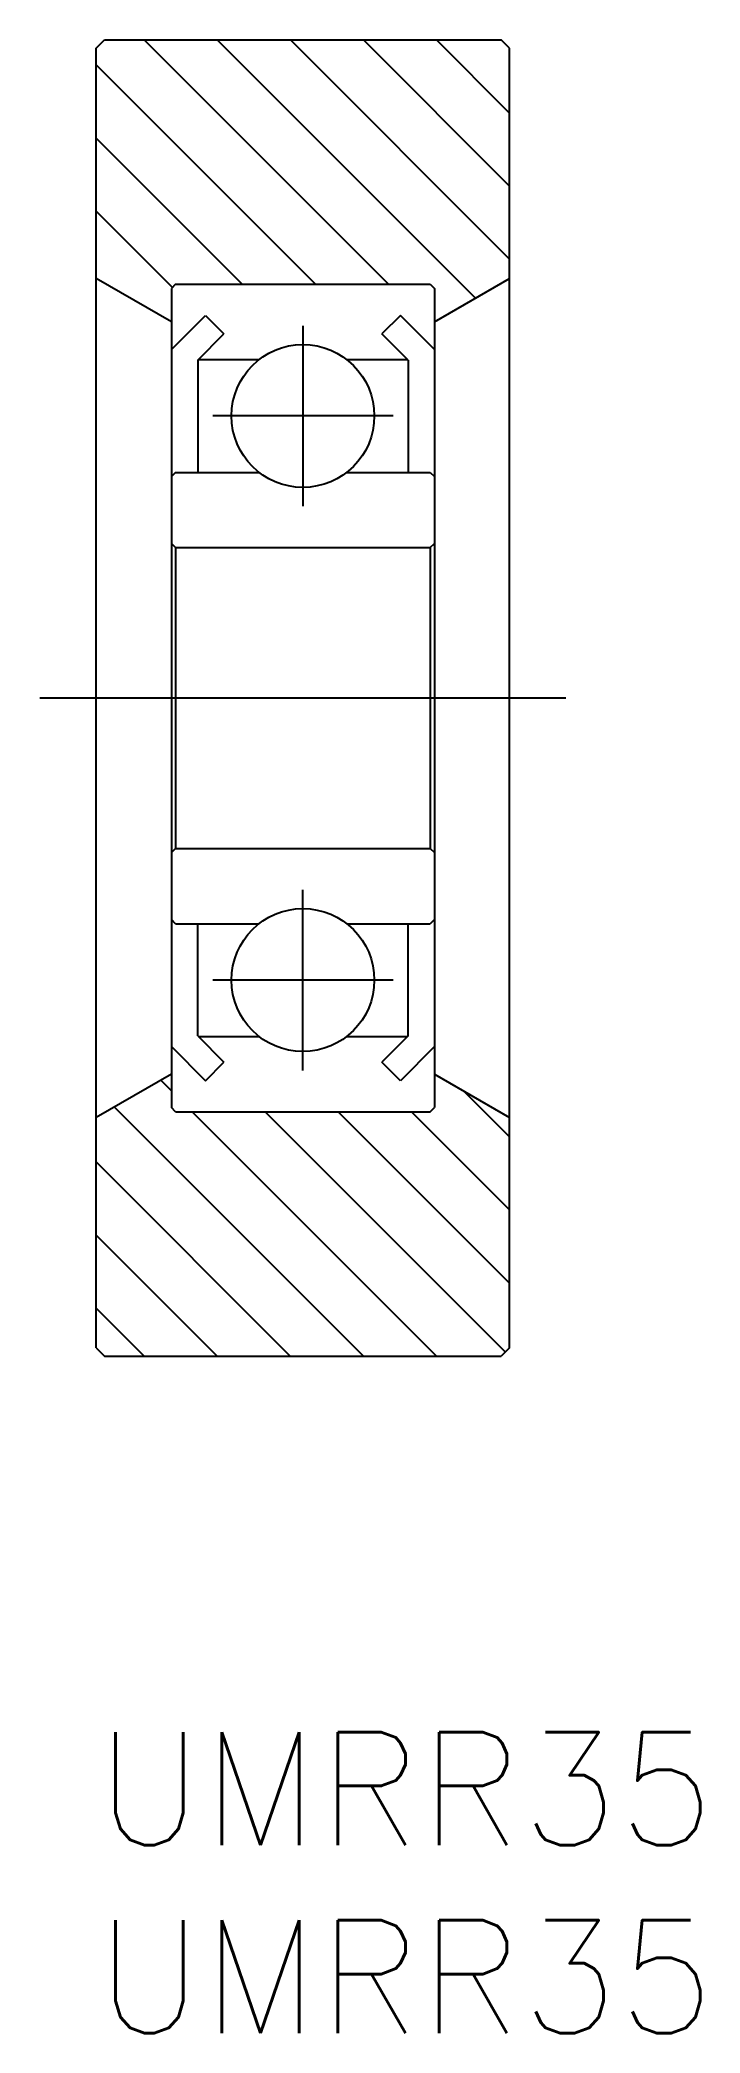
# Model space of a CAD drawing. Extents: x -1.5 to 16.1, y -8 to 45.
import ezdxf

# ---------------------------------------------------------------- set-up
doc = ezdxf.new("R2010")
doc.units = 0
doc.header["$LTSCALE"] = 0.5
doc.linetypes.add('CENTER', pattern=[50.8, 31.75, -6.35, 6.35, -6.35])
for name, color, linetype in [('MSM_CENTER', 1, 'CENTER'), ('MSM_CONTINUOUS', 7, 'CONTINUOUS'), ('MSM_NARROW', 5, 'CONTINUOUS'), ('MSM_PART_NUMBER', 7, 'CONTINUOUS')]:
    doc.layers.add(name, color=color, linetype=linetype)
doc.styles.get("Standard").update_dxf_attribs({"font": 'txt.shx', "height": 3, "bigfont": 'bigfont.shx'})

# ---------------------------------------------------------------- blocks, each defined once
blk = doc.blocks.new('*U3')
at = {"layer": 'MSM_PART_NUMBER'}
blk.add_text('UMRR35', height=3, dxfattribs=at).set_placement((0, -3))
blk = doc.blocks.new('*U4')
at = {"layer": 'MSM_PART_NUMBER'}
blk.add_text('UMRR35', height=3, dxfattribs=at).set_placement((0, -8))

msp = doc.modelspace()

# ---------------------------------------------------------------- linework, layer by layer
at = {"layer": 'MSM_CENTER'}
for p, q in [((5.5, 37.4), (5.5, 32.6)), ((7.9, 35), (3.1, 35)), ((12.5, 27.5), (-1.5, 27.5)), ((5.5, 17.6), (5.5, 22.4)), ((7.9, 20), (3.1, 20))]:
    msp.add_line(p, q, dxfattribs=at)
at = {"layer": 'MSM_CONTINUOUS'}
for p, q in [((0, 44.78), (0.22, 45)), ((0, 10.22), (0, 44.78)), ((0.22, 45), (10.78, 45)), ((11, 44.78), (10.78, 45)), ((11, 10.22), (11, 44.78)), ((2, 37.5), (0, 38.655)), ((2.11, 38.5), (2, 38.39)), ((2, 38.39), (2, 16.61)), ((2.11, 38.5), (8.89, 38.5)), ((8.89, 38.5), (9, 38.39)), ((9, 37.5), (11, 38.655)), ((9, 38.39), (9, 16.61)), ((2, 36.77), (2.905, 37.675)), ((2.905, 37.675), (3.4, 37.18)), ((8.095, 37.675), (7.6, 37.18)), ((9, 36.77), (8.095, 37.675)), ((2.7, 36.48), (3.4, 37.18)), ((8.3, 36.48), (7.6, 37.18)), ((2.7, 36.48), (2.7, 33.5)), ((2.72, 36.5), (4.334, 36.5)), ((6.666, 36.5), (8.28, 36.5)), ((8.3, 36.48), (8.3, 33.5)), ((2.11, 33.5), (2, 33.39)), ((2.11, 33.5), (4.334, 33.5)), ((6.666, 33.5), (8.89, 33.5)), ((8.89, 33.5), (9, 33.39)), ((2.11, 31.5), (2, 31.61)), ((2.11, 31.5), (8.89, 31.5)), ((2.11, 31.5), (2.11, 23.5)), ((8.89, 31.5), (9, 31.61)), ((8.89, 31.5), (8.89, 23.5)), ((2.11, 23.5), (2, 23.39)), ((2.11, 23.5), (8.89, 23.5)), ((8.89, 23.5), (9, 23.39)), ((2.11, 21.5), (2, 21.61)), ((2.11, 21.5), (4.334, 21.5)), ((2.7, 18.52), (2.7, 21.5)), ((6.666, 21.5), (8.89, 21.5)), ((8.3, 18.52), (8.3, 21.5)), ((9, 21.61), (8.89, 21.5)), ((2, 18.23), (2.905, 17.325)), ((2.7, 18.52), (3.4, 17.82)), ((2.72, 18.5), (4.334, 18.5)), ((6.666, 18.5), (8.28, 18.5)), ((8.3, 18.52), (7.6, 17.82)), ((9, 18.23), (8.095, 17.325)), ((2, 17.5), (0, 16.345)), ((2.905, 17.325), (3.4, 17.82)), ((8.095, 17.325), (7.6, 17.82)), ((9, 17.5), (11, 16.345)), ((2.11, 16.5), (2, 16.61)), ((2.11, 16.5), (8.89, 16.5)), ((8.89, 16.5), (9, 16.61)), ((0, 10.22), (0.22, 10)), ((11, 10.22), (10.78, 10)), ((0.22, 10), (10.78, 10))]:
    msp.add_line(p, q, dxfattribs=at)
for centre in [(5.5, 35), (5.5, 20)]:
    msp.add_circle(centre, 1.9, dxfattribs=at)
at = {"layer": 'MSM_NARROW'}
for p, q in [((7.777, 38.5), (1.277, 45)), ((10.092, 38.13), (3.222, 45)), ((11, 39.166), (5.166, 45)), ((11, 41.111), (7.111, 45)), ((11, 43.055), (9.055, 45)), ((5.833, 38.5), (0, 44.333)), ((3.888, 38.5), (0, 42.388)), ((2.027, 38.417), (0, 40.444)), ((2, 17.054), (1.717, 17.337)), ((11, 15.832), (9.785, 17.047)), ((7.109, 10), (0.484, 16.625)), ((9.054, 10), (2.554, 16.5)), ((10.889, 10.109), (4.498, 16.5)), ((11, 11.943), (6.443, 16.5)), ((11, 13.887), (8.387, 16.5)), ((5.165, 10), (0, 15.165)), ((3.22, 10), (0, 13.22)), ((1.275, 10), (0, 11.275))]:
    msp.add_line(p, q, dxfattribs=at)

# ---------------------------------------------------------------- block references
at = {"layer": 'MSM_CONTINUOUS'}
for name in ['*U3', '*U4']:
    msp.add_blockref(name, (0, 0), dxfattribs=at)

doc.saveas('drawing.dxf')
